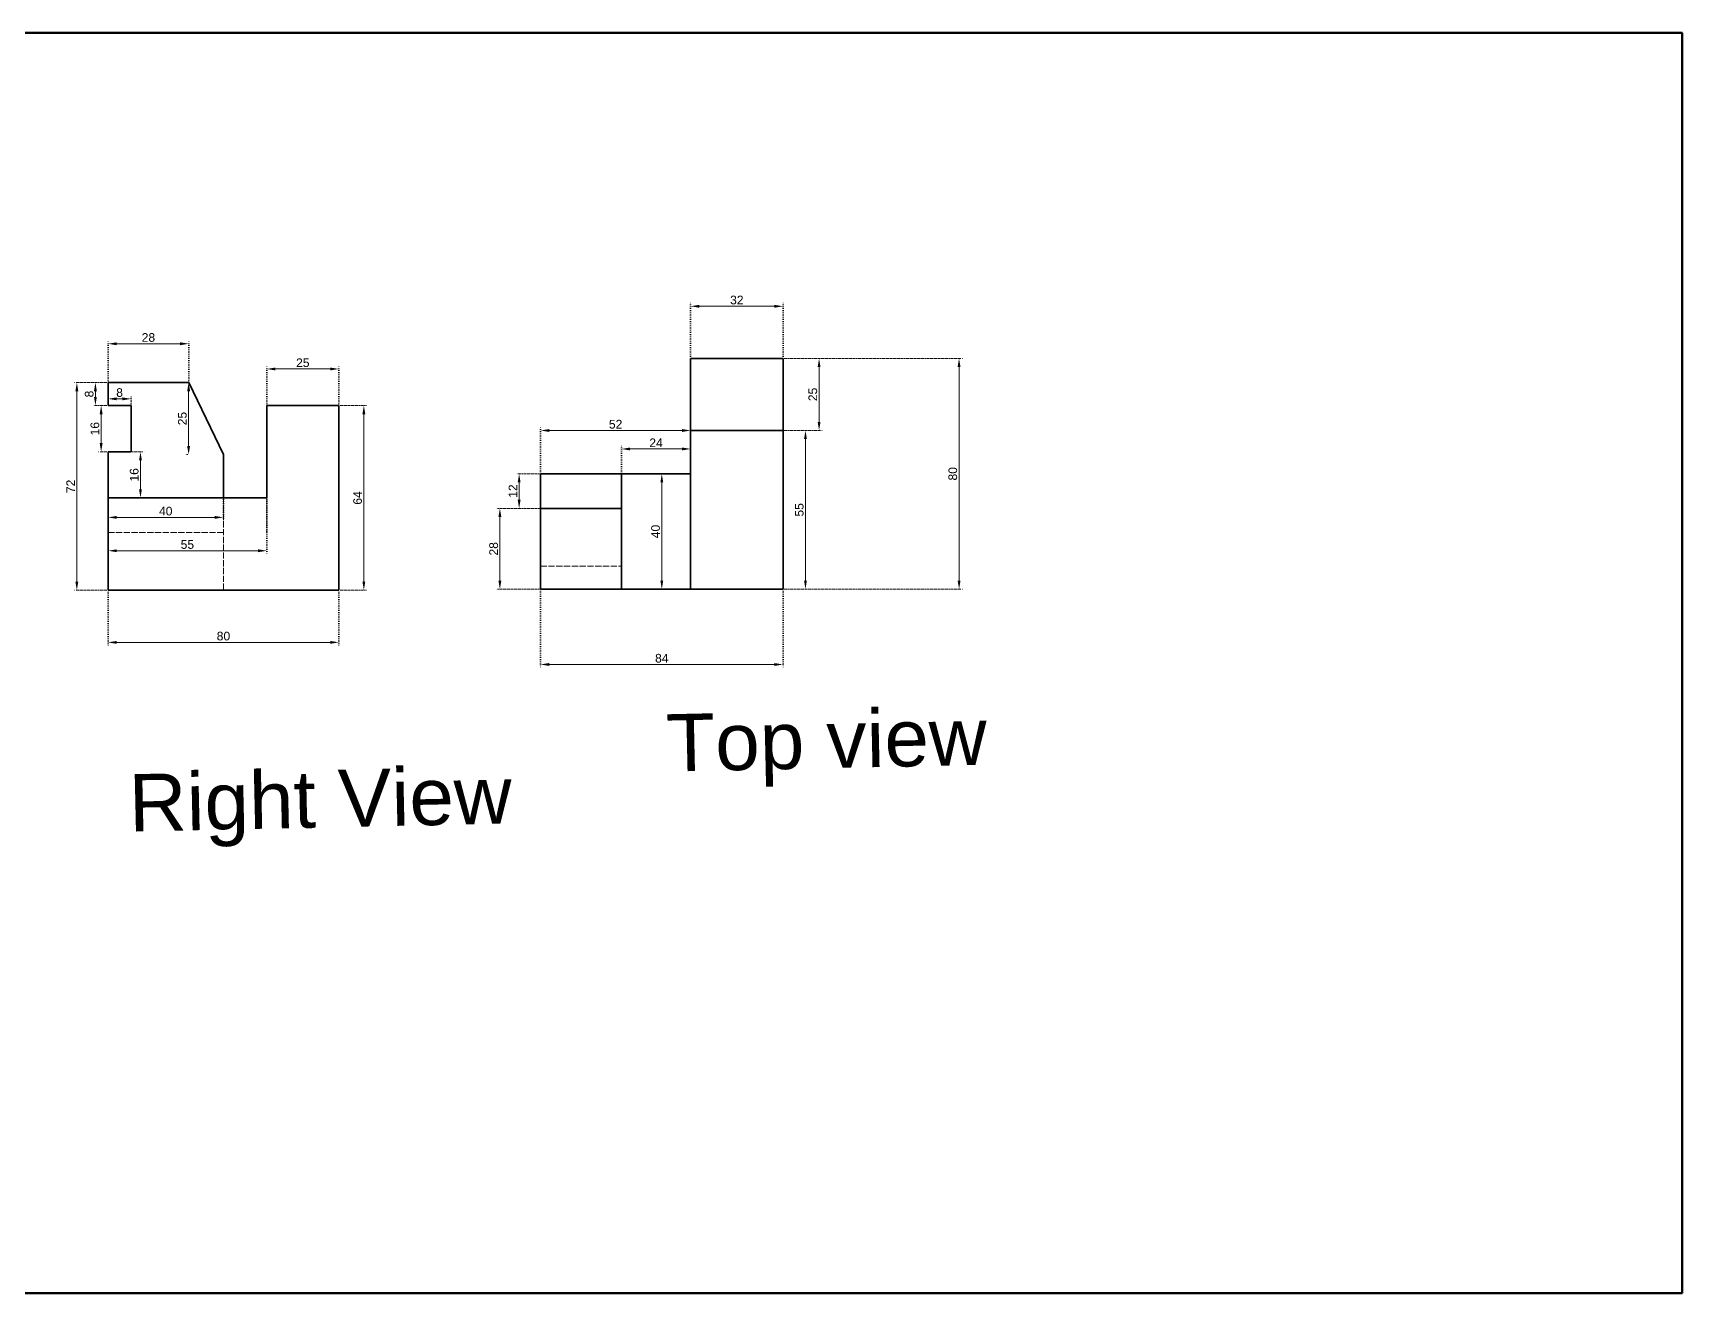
# Model space of a CAD drawing. Header units: millimetres. Extents: x 701 to 4758, y 224 to 1198.
# Drawn here: x 2824 to 3395, y 756 to 1193 of the extents above; entities that cross this region are included whole.
import ezdxf

# ---------------------------------------------------------------- set-up
doc = ezdxf.new("R2010")
doc.units = ezdxf.units.MM
doc.header["$LTSCALE"] = 0.18
doc.linetypes.add('ACAD_ISO02W100', pattern=[15, 12, -3])
doc.linetypes.add('ACAD_ISO07W100', pattern=[3, 0, -3])
doc.layers.get('0').update_dxf_attribs({"lineweight": 35})
doc.layers.add('Box', color=7, linetype='Continuous', lineweight=211)
doc.layers.add('Hidden objects', color=7, linetype='ACAD_ISO02W100', lineweight=15)
doc.styles.get("Standard").update_dxf_attribs({"font": 'arial.ttf'})
doc.dimstyles.new('ISO-25', dxfattribs={"dimtxt": 3, "dimasz": 3, "dimexe": 1.25, "dimexo": 0.625, "dimtad": 1, "dimtxsty": 'Standard', "dimcen": 2.5, "dimclrd": 3, "dimclre": 2, "dimadec": 0, "dimazin": 0, "dimtfac": 1, "dimtmove": 0, "dimatfit": 3, "dimfxl": 1, "dimlwd": 20, "dimlwe": 20, "dimarcsym": 0})

# ---------------------------------------------------------------- blocks, each defined once
blk = doc.blocks.new('*D66')
at = {"layer": 'Defpoints', "color": 0, "lineweight": 20, "transparency": 16777216}
for p in [(2849.8, 1071.39), (2845.43, 1063.39), (2849.8, 1063.39)]:
    blk.add_point(p, dxfattribs=at)
at = {"layer": 'Hidden objects', "color": 2, "linetype": 'ACAD_ISO07W100', "lineweight": 20, "transparency": 16777216}
for p, q in [((2849.18, 1071.39), (2844.18, 1071.39)), ((2849.18, 1063.39), (2844.18, 1063.39))]:
    blk.add_line(p, q, dxfattribs=at)
at = {"layer": 'Hidden objects', "color": 3, "linetype": 'Continuous', "lineweight": 20, "transparency": 16777216}
blk.add_line((2845.43, 1068.39), (2845.43, 1066.39), dxfattribs=at)
at = {"layer": 'Hidden objects', "color": 3, "lineweight": 20, "transparency": 16777216}
for points in [[(2844.93, 1068.39), (2845.93, 1068.39), (2845.43, 1071.39)], [(2844.93, 1066.39), (2845.93, 1066.39), (2845.43, 1063.39)]]:
    blk.add_solid(points, dxfattribs=at)
at = {"layer": 'Hidden objects', "color": 0, "transparency": 16777216, "insert": (2843.28, 1067.39), "char_height": 3, "attachment_point": 5, "rotation": 90}
blk.add_mtext('8', dxfattribs=at)
blk = doc.blocks.new('*D67')
at = {"layer": 'Defpoints', "color": 0, "lineweight": 20, "transparency": 16777216}
for p in [(2849.8, 1063.39), (2847.42, 1047.39), (2849.8, 1047.39)]:
    blk.add_point(p, dxfattribs=at)
at = {"layer": 'Hidden objects', "color": 2, "linetype": 'ACAD_ISO07W100', "lineweight": 20, "transparency": 16777216}
for p, q in [((2849.18, 1063.39), (2846.17, 1063.39)), ((2849.18, 1047.39), (2846.17, 1047.39))]:
    blk.add_line(p, q, dxfattribs=at)
at = {"layer": 'Hidden objects', "color": 3, "linetype": 'Continuous', "lineweight": 20, "transparency": 16777216}
blk.add_line((2847.42, 1060.39), (2847.42, 1050.39), dxfattribs=at)
at = {"layer": 'Hidden objects', "color": 3, "lineweight": 20, "transparency": 16777216}
for points in [[(2846.92, 1060.39), (2847.92, 1060.39), (2847.42, 1063.39)], [(2846.92, 1050.39), (2847.92, 1050.39), (2847.42, 1047.39)]]:
    blk.add_solid(points, dxfattribs=at)
at = {"layer": 'Hidden objects', "color": 0, "transparency": 16777216, "insert": (2845.26, 1055.39), "char_height": 3, "attachment_point": 5, "rotation": 90}
blk.add_mtext('16', dxfattribs=at)
blk = doc.blocks.new('*D68')
at = {"layer": 'Defpoints', "color": 0, "lineweight": 20, "transparency": 16777216}
for p in [(2849.8, 1071.39), (2839, 999.39), (2849.8, 999.39)]:
    blk.add_point(p, dxfattribs=at)
at = {"layer": 'Hidden objects', "color": 2, "linetype": 'ACAD_ISO07W100', "lineweight": 20, "transparency": 16777216}
for p, q in [((2849.18, 1071.39), (2837.75, 1071.39)), ((2849.18, 999.39), (2837.75, 999.39))]:
    blk.add_line(p, q, dxfattribs=at)
at = {"layer": 'Hidden objects', "color": 3, "linetype": 'Continuous', "lineweight": 20, "transparency": 16777216}
blk.add_line((2839, 1068.39), (2839, 1002.39), dxfattribs=at)
at = {"layer": 'Hidden objects', "color": 3, "lineweight": 20, "transparency": 16777216}
for points in [[(2838.5, 1068.39), (2839.5, 1068.39), (2839, 1071.39)], [(2838.5, 1002.39), (2839.5, 1002.39), (2839, 999.39)]]:
    blk.add_solid(points, dxfattribs=at)
at = {"layer": 'Hidden objects', "color": 0, "transparency": 16777216, "insert": (2836.87, 1035.39), "char_height": 3, "attachment_point": 5, "rotation": 90}
blk.add_mtext('72', dxfattribs=at)
blk = doc.blocks.new('*D69')
at = {"layer": 'Defpoints', "color": 0, "lineweight": 20, "transparency": 16777216}
for p in [(2849.8, 999.39), (2929.8, 999.39), (2929.8, 981.34)]:
    blk.add_point(p, dxfattribs=at)
at = {"layer": 'Hidden objects', "color": 2, "linetype": 'ACAD_ISO07W100', "lineweight": 20, "transparency": 16777216}
for p, q in [((2849.8, 998.77), (2849.8, 980.09)), ((2929.8, 998.77), (2929.8, 980.09))]:
    blk.add_line(p, q, dxfattribs=at)
at = {"layer": 'Hidden objects', "color": 3, "linetype": 'Continuous', "lineweight": 20, "transparency": 16777216}
blk.add_line((2852.8, 981.34), (2926.8, 981.34), dxfattribs=at)
at = {"layer": 'Hidden objects', "color": 3, "lineweight": 20, "transparency": 16777216}
for points in [[(2852.8, 981.84), (2852.8, 980.84), (2849.8, 981.34)], [(2926.8, 981.84), (2926.8, 980.84), (2929.8, 981.34)]]:
    blk.add_solid(points, dxfattribs=at)
at = {"layer": 'Hidden objects', "color": 0, "transparency": 16777216, "insert": (2889.8, 983.5), "char_height": 3, "attachment_point": 5}
blk.add_mtext('80', dxfattribs=at)
blk = doc.blocks.new('*D70')
at = {"layer": 'Defpoints', "color": 0, "lineweight": 20, "transparency": 16777216}
for p in [(2877.8, 1084.82), (2849.8, 1071.39), (2877.8, 1071.39)]:
    blk.add_point(p, dxfattribs=at)
at = {"layer": 'Hidden objects', "color": 2, "linetype": 'ACAD_ISO07W100', "lineweight": 20, "transparency": 16777216}
for p, q in [((2849.8, 1072.02), (2849.8, 1086.07)), ((2877.8, 1072.02), (2877.8, 1086.07))]:
    blk.add_line(p, q, dxfattribs=at)
at = {"layer": 'Hidden objects', "color": 3, "linetype": 'Continuous', "lineweight": 20, "transparency": 16777216}
blk.add_line((2852.8, 1084.82), (2874.8, 1084.82), dxfattribs=at)
at = {"layer": 'Hidden objects', "color": 3, "lineweight": 20, "transparency": 16777216}
for points in [[(2852.8, 1085.32), (2852.8, 1084.32), (2849.8, 1084.82)], [(2874.8, 1085.32), (2874.8, 1084.32), (2877.8, 1084.82)]]:
    blk.add_solid(points, dxfattribs=at)
at = {"layer": 'Hidden objects', "color": 0, "transparency": 16777216, "insert": (2863.8, 1086.98), "char_height": 3, "attachment_point": 5}
blk.add_mtext('28', dxfattribs=at)
blk = doc.blocks.new('*D71')
at = {"color": 2, "linetype": 'ACAD_ISO07W100', "lineweight": 20, "transparency": 16777216}
for p, q in [((2999.71, 999.13), (2999.71, 972.43)), ((3083.71, 999.13), (3083.71, 972.43))]:
    blk.add_line(p, q, dxfattribs=at)
at = {"color": 3, "linetype": 'Continuous', "lineweight": 20, "transparency": 16777216}
blk.add_line((3002.71, 973.68), (3080.71, 973.68), dxfattribs=at)
at = {"color": 3, "lineweight": 20, "transparency": 16777216}
for points in [[(3002.71, 974.18), (3002.71, 973.18), (2999.71, 973.68)], [(3080.71, 974.18), (3080.71, 973.18), (3083.71, 973.68)]]:
    blk.add_solid(points, dxfattribs=at)
at = {"layer": 'Defpoints', "color": 0, "lineweight": 20, "transparency": 16777216}
for p in [(2999.71, 999.76), (3083.71, 999.76), (3083.71, 973.68)]:
    blk.add_point(p, dxfattribs=at)
at = {"color": 0, "transparency": 16777216, "insert": (3041.71, 975.83), "char_height": 3, "attachment_point": 5}
blk.add_mtext('84', dxfattribs=at)
blk = doc.blocks.new('*D72')
at = {"color": 2, "linetype": 'ACAD_ISO07W100', "lineweight": 20, "transparency": 16777216}
for p, q in [((3084.33, 1079.76), (3145.97, 1079.76)), ((3084.33, 999.76), (3145.97, 999.76))]:
    blk.add_line(p, q, dxfattribs=at)
at = {"color": 3, "linetype": 'Continuous', "lineweight": 20, "transparency": 16777216}
blk.add_line((3144.72, 1076.76), (3144.72, 1002.76), dxfattribs=at)
at = {"color": 3, "lineweight": 20, "transparency": 16777216}
for points in [[(3144.22, 1076.76), (3145.22, 1076.76), (3144.72, 1079.76)], [(3144.22, 1002.76), (3145.22, 1002.76), (3144.72, 999.76)]]:
    blk.add_solid(points, dxfattribs=at)
at = {"layer": 'Defpoints', "color": 0, "lineweight": 20, "transparency": 16777216}
for p in [(3083.71, 1079.76), (3083.71, 999.76), (3144.72, 999.76)]:
    blk.add_point(p, dxfattribs=at)
at = {"color": 0, "transparency": 16777216, "insert": (3142.56, 1039.76), "char_height": 3, "attachment_point": 5, "rotation": 90}
blk.add_mtext('80', dxfattribs=at)
blk = doc.blocks.new('*D73')
at = {"color": 2, "linetype": 'ACAD_ISO07W100', "lineweight": 20, "transparency": 16777216}
for p, q in [((2999.08, 1027.76), (2984.35, 1027.76)), ((2999.08, 999.76), (2984.35, 999.76))]:
    blk.add_line(p, q, dxfattribs=at)
at = {"color": 3, "linetype": 'Continuous', "lineweight": 20, "transparency": 16777216}
blk.add_line((2985.6, 1002.76), (2985.6, 1024.76), dxfattribs=at)
at = {"color": 3, "lineweight": 20, "transparency": 16777216}
for points in [[(2985.1, 1024.76), (2986.1, 1024.76), (2985.6, 1027.76)], [(2985.1, 1002.76), (2986.1, 1002.76), (2985.6, 999.76)]]:
    blk.add_solid(points, dxfattribs=at)
at = {"layer": 'Defpoints', "color": 0, "lineweight": 20, "transparency": 16777216}
for p in [(2985.6, 1027.76), (2999.71, 1027.76), (2999.71, 999.76)]:
    blk.add_point(p, dxfattribs=at)
at = {"color": 0, "transparency": 16777216, "insert": (2983.44, 1013.76), "char_height": 3, "attachment_point": 5, "rotation": 90}
blk.add_mtext('28', dxfattribs=at)
blk = doc.blocks.new('*D74')
at = {"color": 2, "linetype": 'ACAD_ISO07W100', "lineweight": 20, "transparency": 16777216}
for p, q in [((2999.08, 1039.76), (2991.02, 1039.76)), ((2999.08, 1027.76), (2991.02, 1027.76))]:
    blk.add_line(p, q, dxfattribs=at)
at = {"color": 3, "linetype": 'Continuous', "lineweight": 20, "transparency": 16777216}
blk.add_line((2992.27, 1030.76), (2992.27, 1036.76), dxfattribs=at)
at = {"color": 3, "lineweight": 20, "transparency": 16777216}
for points in [[(2991.77, 1036.76), (2992.77, 1036.76), (2992.27, 1039.76)], [(2991.77, 1030.76), (2992.77, 1030.76), (2992.27, 1027.76)]]:
    blk.add_solid(points, dxfattribs=at)
at = {"layer": 'Defpoints', "color": 0, "lineweight": 20, "transparency": 16777216}
for p in [(2992.27, 1039.76), (2999.71, 1039.76), (2999.71, 1027.76)]:
    blk.add_point(p, dxfattribs=at)
at = {"color": 0, "transparency": 16777216, "insert": (2990.14, 1033.76), "char_height": 3, "attachment_point": 5, "rotation": 90}
blk.add_mtext('12', dxfattribs=at)
blk = doc.blocks.new('*D75')
at = {"color": 2, "linetype": 'ACAD_ISO07W100', "lineweight": 20, "transparency": 16777216}
for p, q in [((3051.71, 1080.38), (3051.71, 1099.05)), ((3083.71, 1080.38), (3083.71, 1099.05))]:
    blk.add_line(p, q, dxfattribs=at)
at = {"color": 3, "linetype": 'Continuous', "lineweight": 20, "transparency": 16777216}
blk.add_line((3054.71, 1097.8), (3080.71, 1097.8), dxfattribs=at)
at = {"color": 3, "lineweight": 20, "transparency": 16777216}
for points in [[(3054.71, 1098.3), (3054.71, 1097.3), (3051.71, 1097.8)], [(3080.71, 1098.3), (3080.71, 1097.3), (3083.71, 1097.8)]]:
    blk.add_solid(points, dxfattribs=at)
at = {"layer": 'Defpoints', "color": 0, "lineweight": 20, "transparency": 16777216}
for p in [(3083.71, 1097.8), (3051.71, 1079.76), (3083.71, 1079.76)]:
    blk.add_point(p, dxfattribs=at)
at = {"color": 0, "transparency": 16777216, "insert": (3067.71, 1099.96), "char_height": 3, "attachment_point": 5}
blk.add_mtext('32', dxfattribs=at)
blk = doc.blocks.new('*D76')
at = {"color": 2, "linetype": 'ACAD_ISO07W100', "lineweight": 20, "transparency": 16777216}
for p, q in [((3027.71, 1040.38), (3027.71, 1049.61)), ((3051.71, 1040.38), (3051.71, 1049.61))]:
    blk.add_line(p, q, dxfattribs=at)
at = {"color": 3, "linetype": 'Continuous', "lineweight": 20, "transparency": 16777216}
blk.add_line((3030.71, 1048.36), (3048.71, 1048.36), dxfattribs=at)
at = {"color": 3, "lineweight": 20, "transparency": 16777216}
for points in [[(3030.71, 1048.86), (3030.71, 1047.86), (3027.71, 1048.36)], [(3048.71, 1048.86), (3048.71, 1047.86), (3051.71, 1048.36)]]:
    blk.add_solid(points, dxfattribs=at)
at = {"layer": 'Defpoints', "color": 0, "lineweight": 20, "transparency": 16777216}
for p in [(3051.71, 1048.36), (3027.71, 1039.76), (3051.71, 1039.76)]:
    blk.add_point(p, dxfattribs=at)
at = {"color": 0, "transparency": 16777216, "insert": (3039.71, 1050.49), "char_height": 3, "attachment_point": 5}
blk.add_mtext('24', dxfattribs=at)
blk = doc.blocks.new('*D80')
at = {"layer": 'Defpoints', "color": 0, "lineweight": 20, "transparency": 16777216}
for p in [(2929.8, 1076.08), (2904.8, 1063.39), (2929.8, 1063.39)]:
    blk.add_point(p, dxfattribs=at)
at = {"layer": 'Hidden objects', "color": 2, "linetype": 'ACAD_ISO07W100', "lineweight": 20, "transparency": 16777216}
for p, q in [((2904.8, 1064.02), (2904.8, 1077.33)), ((2929.8, 1064.02), (2929.8, 1077.33))]:
    blk.add_line(p, q, dxfattribs=at)
at = {"layer": 'Hidden objects', "color": 3, "linetype": 'Continuous', "lineweight": 20, "transparency": 16777216}
blk.add_line((2907.8, 1076.08), (2926.8, 1076.08), dxfattribs=at)
at = {"layer": 'Hidden objects', "color": 3, "lineweight": 20, "transparency": 16777216}
for points in [[(2907.8, 1076.58), (2907.8, 1075.58), (2904.8, 1076.08)], [(2926.8, 1076.58), (2926.8, 1075.58), (2929.8, 1076.08)]]:
    blk.add_solid(points, dxfattribs=at)
at = {"layer": 'Hidden objects', "color": 0, "lineweight": 20, "transparency": 16777216, "insert": (2917.3, 1078.23), "char_height": 3, "attachment_point": 5}
blk.add_mtext('25', dxfattribs=at)
blk = doc.blocks.new('*D83')
at = {"layer": 'Defpoints', "color": 0, "lineweight": 20, "transparency": 16777216}
for p in [(2849.8, 1031.39), (2904.8, 1031.39), (2904.8, 1013.09)]:
    blk.add_point(p, dxfattribs=at)
at = {"layer": 'Hidden objects', "color": 2, "linetype": 'ACAD_ISO07W100', "lineweight": 20, "transparency": 16777216}
for p, q in [((2849.8, 1030.77), (2849.8, 1011.84)), ((2904.8, 1030.77), (2904.8, 1011.84))]:
    blk.add_line(p, q, dxfattribs=at)
at = {"layer": 'Hidden objects', "color": 3, "linetype": 'Continuous', "lineweight": 20, "transparency": 16777216}
blk.add_line((2852.8, 1013.09), (2901.8, 1013.09), dxfattribs=at)
at = {"layer": 'Hidden objects', "color": 3, "lineweight": 20, "transparency": 16777216}
for points in [[(2852.8, 1013.59), (2852.8, 1012.59), (2849.8, 1013.09)], [(2901.8, 1013.59), (2901.8, 1012.59), (2904.8, 1013.09)]]:
    blk.add_solid(points, dxfattribs=at)
at = {"layer": 'Hidden objects', "color": 0, "lineweight": 20, "transparency": 16777216, "insert": (2877.3, 1015.24), "char_height": 3, "attachment_point": 5}
blk.add_mtext('55', dxfattribs=at)
blk = doc.blocks.new('*D84')
at = {"layer": 'Defpoints', "color": 0, "lineweight": 20, "transparency": 16777216}
for p in [(2849.8, 1063.39), (2857.8, 1065.73), (2857.8, 1063.39)]:
    blk.add_point(p, dxfattribs=at)
at = {"layer": 'Hidden objects', "color": 2, "linetype": 'ACAD_ISO07W100', "lineweight": 20, "transparency": 16777216}
for p, q in [((2849.8, 1064.02), (2849.8, 1066.98)), ((2857.8, 1064.02), (2857.8, 1066.98))]:
    blk.add_line(p, q, dxfattribs=at)
at = {"layer": 'Hidden objects', "color": 3, "linetype": 'Continuous', "lineweight": 20, "transparency": 16777216}
blk.add_line((2852.8, 1065.73), (2854.8, 1065.73), dxfattribs=at)
at = {"layer": 'Hidden objects', "color": 3, "lineweight": 20, "transparency": 16777216}
for points in [[(2852.8, 1066.23), (2852.8, 1065.23), (2849.8, 1065.73)], [(2854.8, 1066.23), (2854.8, 1065.23), (2857.8, 1065.73)]]:
    blk.add_solid(points, dxfattribs=at)
at = {"layer": 'Hidden objects', "color": 0, "lineweight": 20, "transparency": 16777216, "insert": (2853.8, 1067.89), "char_height": 3, "attachment_point": 5}
blk.add_mtext('8', dxfattribs=at)
blk = doc.blocks.new('*D88')
at = {"layer": 'Defpoints', "color": 0, "lineweight": 20, "transparency": 16777216}
for p in [(2857.8, 1047.39), (2857.8, 1031.39), (2861.05, 1031.39)]:
    blk.add_point(p, dxfattribs=at)
at = {"layer": 'Hidden objects', "color": 2, "linetype": 'ACAD_ISO07W100', "lineweight": 20, "transparency": 16777216}
for p, q in [((2858.43, 1047.39), (2862.3, 1047.39)), ((2858.43, 1031.39), (2862.3, 1031.39))]:
    blk.add_line(p, q, dxfattribs=at)
at = {"layer": 'Hidden objects', "color": 3, "linetype": 'Continuous', "lineweight": 20, "transparency": 16777216}
blk.add_line((2861.05, 1044.39), (2861.05, 1034.39), dxfattribs=at)
at = {"layer": 'Hidden objects', "color": 3, "lineweight": 20, "transparency": 16777216}
for points in [[(2860.55, 1044.39), (2861.55, 1044.39), (2861.05, 1047.39)], [(2860.55, 1034.39), (2861.55, 1034.39), (2861.05, 1031.39)]]:
    blk.add_solid(points, dxfattribs=at)
at = {"layer": 'Hidden objects', "color": 0, "lineweight": 20, "transparency": 16777216, "insert": (2858.89, 1039.39), "char_height": 3, "attachment_point": 5, "rotation": 90}
blk.add_mtext('16', dxfattribs=at)
blk = doc.blocks.new('*D89')
at = {"layer": 'Defpoints', "color": 0, "lineweight": 20, "transparency": 16777216}
for p in [(2929.8, 1063.39), (2929.8, 999.39), (2938.46, 999.39)]:
    blk.add_point(p, dxfattribs=at)
at = {"layer": 'Hidden objects', "color": 2, "linetype": 'ACAD_ISO07W100', "lineweight": 20, "transparency": 16777216}
for p, q in [((2930.43, 1063.39), (2939.71, 1063.39)), ((2930.43, 999.39), (2939.71, 999.39))]:
    blk.add_line(p, q, dxfattribs=at)
at = {"layer": 'Hidden objects', "color": 3, "linetype": 'Continuous', "lineweight": 20, "transparency": 16777216}
blk.add_line((2938.46, 1060.39), (2938.46, 1002.39), dxfattribs=at)
at = {"layer": 'Hidden objects', "color": 3, "lineweight": 20, "transparency": 16777216}
for points in [[(2937.96, 1060.39), (2938.96, 1060.39), (2938.46, 1063.39)], [(2937.96, 1002.39), (2938.96, 1002.39), (2938.46, 999.39)]]:
    blk.add_solid(points, dxfattribs=at)
at = {"layer": 'Hidden objects', "color": 0, "lineweight": 20, "transparency": 16777216, "insert": (2936.3, 1031.39), "char_height": 3, "attachment_point": 5, "rotation": 90}
blk.add_mtext('64', dxfattribs=at)
blk = doc.blocks.new('*D96')
at = {"layer": 'Defpoints', "color": 0, "lineweight": 20, "transparency": 16777216}
for p in [(3051.71, 1054.76), (2999.71, 1039.76), (3051.71, 1039.76)]:
    blk.add_point(p, dxfattribs=at)
at = {"layer": 'Hidden objects', "color": 2, "linetype": 'ACAD_ISO07W100', "lineweight": 20, "transparency": 16777216}
for p, q in [((2999.71, 1040.38), (2999.71, 1056.01)), ((3051.71, 1040.38), (3051.71, 1056.01))]:
    blk.add_line(p, q, dxfattribs=at)
at = {"layer": 'Hidden objects', "color": 3, "linetype": 'Continuous', "lineweight": 20, "transparency": 16777216}
blk.add_line((3002.71, 1054.76), (3048.71, 1054.76), dxfattribs=at)
at = {"layer": 'Hidden objects', "color": 3, "lineweight": 20, "transparency": 16777216}
for points in [[(3002.71, 1055.26), (3002.71, 1054.26), (2999.71, 1054.76)], [(3048.71, 1055.26), (3048.71, 1054.26), (3051.71, 1054.76)]]:
    blk.add_solid(points, dxfattribs=at)
at = {"layer": 'Hidden objects', "color": 0, "lineweight": 20, "transparency": 16777216, "insert": (3025.71, 1056.92), "char_height": 3, "attachment_point": 5}
blk.add_mtext('52', dxfattribs=at)
blk = doc.blocks.new('*D97')
at = {"layer": 'Defpoints', "color": 0, "lineweight": 20, "transparency": 16777216}
for p in [(3083.71, 1079.76), (3083.71, 1054.76), (3096.21, 1054.76)]:
    blk.add_point(p, dxfattribs=at)
at = {"layer": 'Hidden objects', "color": 2, "linetype": 'ACAD_ISO07W100', "lineweight": 20, "transparency": 16777216}
for p, q in [((3084.33, 1079.76), (3097.46, 1079.76)), ((3084.33, 1054.76), (3097.46, 1054.76))]:
    blk.add_line(p, q, dxfattribs=at)
at = {"layer": 'Hidden objects', "color": 3, "linetype": 'Continuous', "lineweight": 20, "transparency": 16777216}
blk.add_line((3096.21, 1076.76), (3096.21, 1057.76), dxfattribs=at)
at = {"layer": 'Hidden objects', "color": 3, "lineweight": 20, "transparency": 16777216}
for points in [[(3095.71, 1076.76), (3096.71, 1076.76), (3096.21, 1079.76)], [(3095.71, 1057.76), (3096.71, 1057.76), (3096.21, 1054.76)]]:
    blk.add_solid(points, dxfattribs=at)
at = {"layer": 'Hidden objects', "color": 0, "lineweight": 20, "transparency": 16777216, "insert": (3094.05, 1067.26), "char_height": 3, "attachment_point": 5, "rotation": 90}
blk.add_mtext('25', dxfattribs=at)
blk = doc.blocks.new('*D98')
at = {"layer": 'Defpoints', "color": 0, "lineweight": 20, "transparency": 16777216}
for p in [(3083.71, 1054.76), (3083.71, 999.76), (3091.5, 999.76)]:
    blk.add_point(p, dxfattribs=at)
at = {"layer": 'Hidden objects', "color": 2, "linetype": 'ACAD_ISO07W100', "lineweight": 20, "transparency": 16777216}
for p, q in [((3084.33, 1054.76), (3092.75, 1054.76)), ((3084.33, 999.76), (3092.75, 999.76))]:
    blk.add_line(p, q, dxfattribs=at)
at = {"layer": 'Hidden objects', "color": 3, "linetype": 'Continuous', "lineweight": 20, "transparency": 16777216}
blk.add_line((3091.5, 1051.76), (3091.5, 1002.76), dxfattribs=at)
at = {"layer": 'Hidden objects', "color": 3, "lineweight": 20, "transparency": 16777216}
for points in [[(3091, 1051.76), (3092, 1051.76), (3091.5, 1054.76)], [(3091, 1002.76), (3092, 1002.76), (3091.5, 999.76)]]:
    blk.add_solid(points, dxfattribs=at)
at = {"layer": 'Hidden objects', "color": 0, "lineweight": 20, "transparency": 16777216, "insert": (3089.35, 1027.26), "char_height": 3, "attachment_point": 5, "rotation": 90}
blk.add_mtext('55', dxfattribs=at)
blk = doc.blocks.new('*D100')
at = {"color": 2, "linetype": 'ACAD_ISO07W100', "lineweight": 20, "transparency": 16777216}
for p, q in [((2877.18, 1071.39), (2876.48, 1071.39)), ((2877.18, 1046.39), (2876.48, 1046.39))]:
    blk.add_line(p, q, dxfattribs=at)
at = {"color": 3, "linetype": 'Continuous', "lineweight": 20, "transparency": 16777216}
blk.add_line((2877.73, 1068.39), (2877.73, 1049.39), dxfattribs=at)
at = {"color": 3, "lineweight": 20, "transparency": 16777216}
for points in [[(2877.23, 1068.39), (2878.23, 1068.39), (2877.73, 1071.39)], [(2877.23, 1049.39), (2878.23, 1049.39), (2877.73, 1046.39)]]:
    blk.add_solid(points, dxfattribs=at)
at = {"layer": 'Defpoints', "color": 0, "lineweight": 20, "transparency": 16777216}
for p in [(2877.8, 1071.39), (2877.73, 1046.39), (2877.8, 1046.39)]:
    blk.add_point(p, dxfattribs=at)
at = {"color": 0, "lineweight": 20, "transparency": 16777216, "insert": (2875.57, 1058.89), "char_height": 3, "attachment_point": 5, "rotation": 90}
blk.add_mtext('25', dxfattribs=at)
blk = doc.blocks.new('*D101')
at = {"color": 2, "linetype": 'ACAD_ISO07W100', "lineweight": 20, "transparency": 16777216}
for p, q in [((2849.8, 1030.77), (2849.8, 1023.4)), ((2889.8, 1030.8), (2889.8, 1023.4))]:
    blk.add_line(p, q, dxfattribs=at)
at = {"color": 3, "linetype": 'Continuous', "lineweight": 20, "transparency": 16777216}
blk.add_line((2852.8, 1024.65), (2886.8, 1024.65), dxfattribs=at)
at = {"color": 3, "lineweight": 20, "transparency": 16777216}
for points in [[(2852.8, 1025.15), (2852.8, 1024.15), (2849.8, 1024.65)], [(2886.8, 1025.15), (2886.8, 1024.15), (2889.8, 1024.65)]]:
    blk.add_solid(points, dxfattribs=at)
at = {"layer": 'Defpoints', "color": 0, "lineweight": 20, "transparency": 16777216}
for p in [(2849.8, 1031.39), (2889.8, 1031.43), (2889.8, 1024.65)]:
    blk.add_point(p, dxfattribs=at)
at = {"color": 0, "lineweight": 20, "transparency": 16777216, "insert": (2869.8, 1026.81), "char_height": 3, "attachment_point": 5}
blk.add_mtext('40', dxfattribs=at)
blk = doc.blocks.new('*D110')
at = {"color": 2, "linetype": 'ACAD_ISO07W100', "lineweight": 20, "transparency": 16777216}
for p, q in [((3051.08, 1039.76), (3040.46, 1039.76)), ((3051.08, 999.76), (3040.46, 999.76))]:
    blk.add_line(p, q, dxfattribs=at)
at = {"color": 3, "linetype": 'Continuous', "lineweight": 20, "transparency": 16777216}
blk.add_line((3041.71, 1036.76), (3041.71, 1002.76), dxfattribs=at)
at = {"color": 3, "lineweight": 20, "transparency": 16777216}
for points in [[(3041.21, 1036.76), (3042.21, 1036.76), (3041.71, 1039.76)], [(3041.21, 1002.76), (3042.21, 1002.76), (3041.71, 999.76)]]:
    blk.add_solid(points, dxfattribs=at)
at = {"layer": 'Defpoints', "color": 0, "lineweight": 20, "transparency": 16777216}
for p in [(3051.71, 1039.76), (3041.71, 999.76), (3051.71, 999.76)]:
    blk.add_point(p, dxfattribs=at)
at = {"color": 0, "lineweight": 20, "transparency": 16777216, "insert": (3039.55, 1019.76), "char_height": 3, "attachment_point": 5, "rotation": 90}
blk.add_mtext('40', dxfattribs=at)

msp = doc.modelspace()

# ---------------------------------------------------------------- linework, layer by layer
for p, q in [((3083.708, 1079.759), (3051.708, 1079.759)), ((3051.708, 1079.759), (3051.708, 1054.759)), ((3083.708, 999.759), (3083.708, 1079.759)), ((2849.804, 1063.391), (2849.804, 1071.391)), ((2849.804, 1071.391), (2877.804, 1071.391)), ((2877.804, 1071.391), (2889.804, 1046.391)), ((2857.804, 1063.391), (2849.804, 1063.391)), ((2857.804, 1047.391), (2857.804, 1063.391)), ((2929.804, 1063.391), (2904.804, 1063.391)), ((2904.804, 1063.391), (2904.804, 1031.391)), ((2929.804, 999.391), (2929.804, 1063.391)), ((3051.708, 1054.759), (3083.708, 1054.759)), ((3051.708, 1054.759), (3051.708, 999.759)), ((3051.708, 1054.759), (3051.708, 1039.759)), ((2849.804, 999.391), (2849.804, 1047.391)), ((2849.804, 1047.391), (2857.804, 1047.391)), ((2889.804, 1046.391), (2889.804, 1031.426)), ((2999.708, 1027.759), (2999.708, 1039.759)), ((2999.708, 1039.759), (3027.708, 1039.759)), ((3027.708, 1039.759), (3027.708, 1027.759)), ((3027.708, 1039.759), (3051.708, 1039.759)), ((2904.804, 1031.391), (2849.804, 1031.391)), ((2904.804, 1031.413), (2889.804, 1031.426)), ((2999.708, 999.759), (2999.708, 1027.759)), ((2999.708, 1027.759), (3027.708, 1027.759)), ((3027.708, 1027.759), (3027.708, 999.759)), ((2849.804, 999.391), (2929.804, 999.391)), ((2999.708, 999.759), (3083.708, 999.759))]:
    msp.add_line(p, q)
at = {"layer": 'Box', "lineweight": 50}
msp.add_lwpolyline([(2284.694, 1192.514), (3395.251, 1192.514), (3395.251, 755.87), (2284.694, 755.87)], close=True, dxfattribs=at)
at = {"layer": 'Hidden objects', "lineweight": 20}
for p, q in [((2889.804, 1031.426), (2889.804, 999.391)), ((2904.804, 1031.391), (2904.804, 1019.391)), ((2889.804, 1019.391), (2849.804, 1019.391)), ((2999.708, 1007.759), (3027.708, 1007.759))]:
    msp.add_line(p, q, dxfattribs=at)

# ---------------------------------------------------------------- texts
at = {"layer": 'Box', "lineweight": 50}
for s, p in [('Top view', (3043.446, 936.547)), ('Right View', (2857.21, 915.747))]:
    msp.add_text(s, height=19.8761, rotation=1.23738, dxfattribs=at).set_placement(p)

# ---------------------------------------------------------------- dimensions: what is measured, and where the dimension line sits
for base, p1, p2, picture, middle in [((3083.708, 1097.804), (3051.708, 1079.759), (3083.708, 1079.759), '*D75', (3067.708, 1099.962)), ((3051.708, 1048.357), (3027.708, 1039.759), (3051.708, 1039.759), '*D76', (3039.708, 1050.488)), ((3083.708, 973.676), (2999.708, 999.759), (3083.708, 999.759), '*D71', (3041.708, 975.833))]:
    dim = msp.add_linear_dim(base=base, p1=p1, p2=p2, dimstyle='ISO-25')
    dim.commit()
    dim.dimension.update_dxf_attribs({"geometry": picture, "text_midpoint": middle})
for base, p1, p2, picture, middle in [((3144.717, 999.759), (3083.708, 1079.759), (3083.708, 999.759), '*D72', (3142.561, 1039.759)), ((2992.272, 1039.759), (2999.708, 1027.759), (2999.708, 1039.759), '*D74', (2990.14, 1033.759)), ((2985.595, 1027.759), (2999.708, 999.759), (2999.708, 1027.759), '*D73', (2983.438, 1013.759))]:
    dim = msp.add_linear_dim(base=base, p1=p1, p2=p2, angle=90, dimstyle='ISO-25')
    dim.commit()
    dim.dimension.update_dxf_attribs({"geometry": picture, "text_midpoint": middle})
at = {"lineweight": 20}
for base, p1, p2, picture, middle in [((2877.727, 1046.391), (2877.804, 1071.391), (2877.804, 1046.391), '*D100', (2875.571, 1058.891)), ((3041.708, 999.759), (3051.708, 1039.759), (3051.708, 999.759), '*D110', (3039.551, 1019.759))]:
    dim = msp.add_linear_dim(base=base, p1=p1, p2=p2, angle=90, dimstyle='ISO-25', dxfattribs=at)
    dim.commit()
    dim.dimension.update_dxf_attribs({"geometry": picture, "text_midpoint": middle})
dim = msp.add_linear_dim(base=(2889.804, 1024.653), p1=(2849.804, 1031.391), p2=(2889.804, 1031.426), dimstyle='ISO-25', dxfattribs=at)
dim.commit()
dim.dimension.update_dxf_attribs({"geometry": '*D101', "text_midpoint": (2869.804, 1026.81)})
at = {"layer": 'Hidden objects'}
for base, p1, p2, picture, middle in [((2877.804, 1084.822), (2849.804, 1071.391), (2877.804, 1071.391), '*D70', (2863.804, 1086.979)), ((2929.804, 981.339), (2849.804, 999.391), (2929.804, 999.391), '*D69', (2889.804, 983.496))]:
    dim = msp.add_linear_dim(base=base, p1=p1, p2=p2, dimstyle='ISO-25', dxfattribs=at)
    dim.commit()
    dim.dimension.update_dxf_attribs({"geometry": picture, "text_midpoint": middle})
at = {"layer": 'Hidden objects', "lineweight": 20}
for base, p1, p2, picture, middle in [((2929.804, 1076.076), (2904.804, 1063.391), (2929.804, 1063.391), '*D80', (2917.304, 1078.233)), ((2857.804, 1065.73), (2849.804, 1063.391), (2857.804, 1063.391), '*D84', (2853.804, 1067.887)), ((3051.708, 1054.759), (2999.708, 1039.759), (3051.708, 1039.759), '*D96', (3025.708, 1056.916)), ((2904.804, 1013.088), (2849.804, 1031.391), (2904.804, 1031.391), '*D83', (2877.304, 1015.239))]:
    dim = msp.add_linear_dim(base=base, p1=p1, p2=p2, dimstyle='ISO-25', dxfattribs=at)
    dim.commit()
    dim.dimension.update_dxf_attribs({"geometry": picture, "text_midpoint": middle})
for base, p1, p2, picture, middle in [((3096.206, 1054.759), (3083.708, 1079.759), (3083.708, 1054.759), '*D97', (3094.05, 1067.259)), ((2938.455, 999.391), (2929.804, 1063.391), (2929.804, 999.391), '*D89', (2936.299, 1031.391)), ((3091.502, 999.759), (3083.708, 1054.759), (3083.708, 999.759), '*D98', (3089.351, 1027.259)), ((2861.048, 1031.391), (2857.804, 1047.391), (2857.804, 1031.391), '*D88', (2858.891, 1039.391))]:
    dim = msp.add_linear_dim(base=base, p1=p1, p2=p2, angle=90, dimstyle='ISO-25', dxfattribs=at)
    dim.commit()
    dim.dimension.update_dxf_attribs({"geometry": picture, "text_midpoint": middle})
at = {"layer": 'Hidden objects'}
for base, p1, p2, picture, middle in [((2839.002, 999.391), (2849.804, 1071.391), (2849.804, 999.391), '*D68', (2836.871, 1035.391)), ((2845.434, 1063.391), (2849.804, 1071.391), (2849.804, 1063.391), '*D66', (2843.278, 1067.391)), ((2847.418, 1047.391), (2849.804, 1063.391), (2849.804, 1047.391), '*D67', (2845.261, 1055.391))]:
    dim = msp.add_linear_dim(base=base, p1=p1, p2=p2, angle=90, dimstyle='ISO-25', dxfattribs=at)
    dim.commit()
    dim.dimension.update_dxf_attribs({"geometry": picture, "text_midpoint": middle})

doc.saveas('drawing.dxf')
